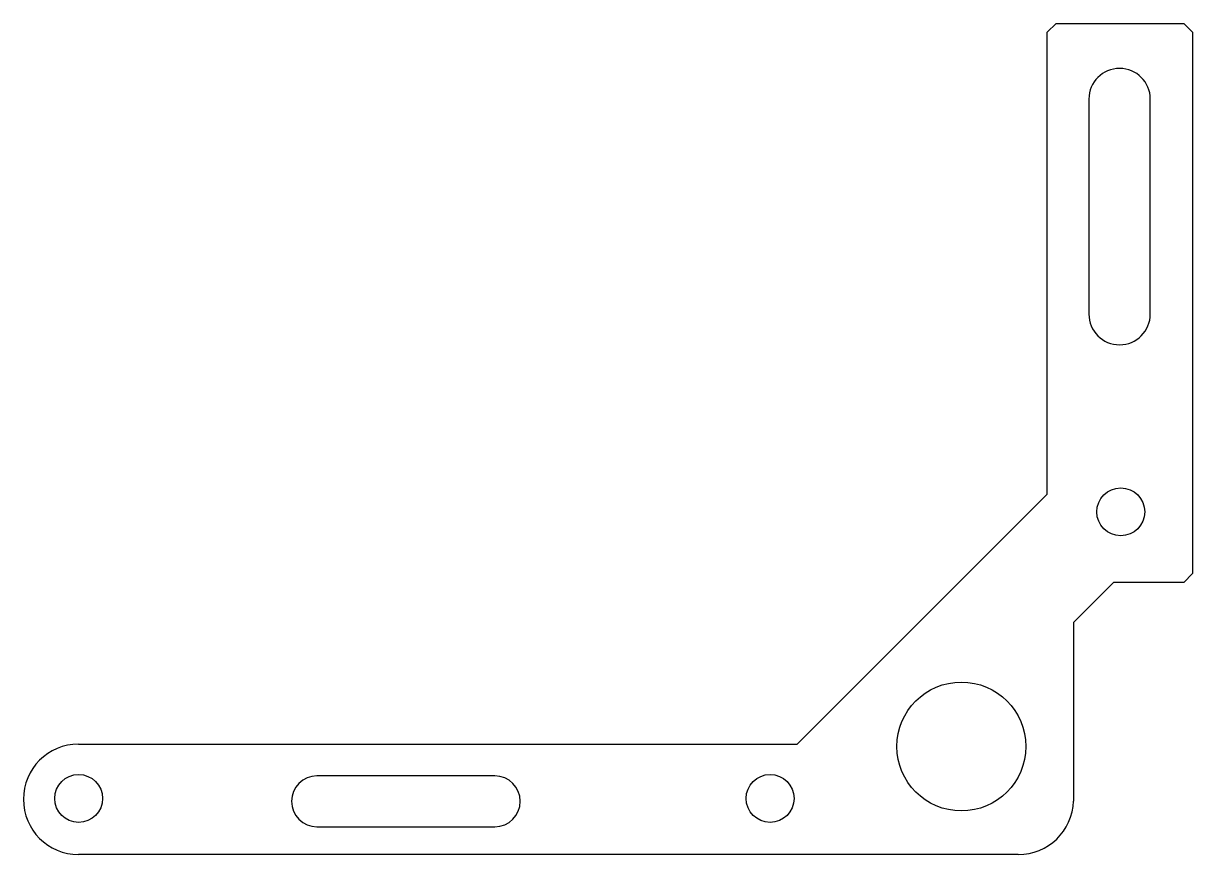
# Model space of a CAD drawing. Extents: x 0.5 to 16.4, y -11.8 to -0.5.
import ezdxf

# ---------------------------------------------------------------- set-up
doc = ezdxf.new("R2010")
doc.units = 0
doc.header["$MEASUREMENT"] = 0
doc.layers.add('CUT', color=7, linetype='CONTINUOUS')

msp = doc.modelspace()

# ---------------------------------------------------------------- linework, layer by layer
at = {"layer": 'CUT', "color": 1}
for p, q in [((14.41, -0.627), (14.53, -0.507)), ((14.41, -6.895), (14.41, -0.627)), ((14.53, -0.507), (16.263, -0.507)), ((16.263, -0.507), (16.383, -0.627)), ((16.383, -0.627), (16.383, -7.975)), ((14.975, -1.535), (14.975, -4.452)), ((15.809, -4.452), (15.809, -1.535)), ((11.016, -10.289), (14.41, -6.895)), ((15.31, -8.095), (14.766, -8.64)), ((16.263, -8.095), (15.31, -8.095)), ((16.383, -7.975), (16.263, -8.095)), ((14.766, -8.64), (14.766, -11.063)), ((6.91, -10.721), (4.495, -10.721)), ((4.495, -11.411), (6.91, -11.411)), ((14.016, -11.789), (1.26, -11.789))]:
    msp.add_line(p, q, dxfattribs=at)
at = {"layer": 'CUT', "color": 1, "linetype": 'Continuous'}
msp.add_line((1.26, -10.289), (11.016, -10.289), dxfattribs=at)
at = {"layer": 'CUT', "color": 1}
for centre, radius in [((15.408, -7.137), 0.325), ((13.244, -10.322), 0.875), ((1.26, -11.027), 0.325), ((10.647, -11.027), 0.325)]:
    msp.add_circle(centre, radius, dxfattribs=at)
for centre, radius, start, end in [((15.392, -1.535), 0.417, 0, 180), ((15.392, -4.452), 0.417, 180, 360), ((1.26, -11.039), 0.75, 90, 270), ((6.91, -11.066), 0.345, 270, 90), ((14.016, -11.039), 0.75, 270, 358.1761)]:
    msp.add_arc(centre, radius, start, end, dxfattribs=at)
at = {"layer": 'CUT', "color": 1, "linetype": 'Continuous'}
msp.add_arc((4.495, -11.066), 0.345, 90, 270, dxfattribs=at)

doc.saveas('drawing.dxf')
